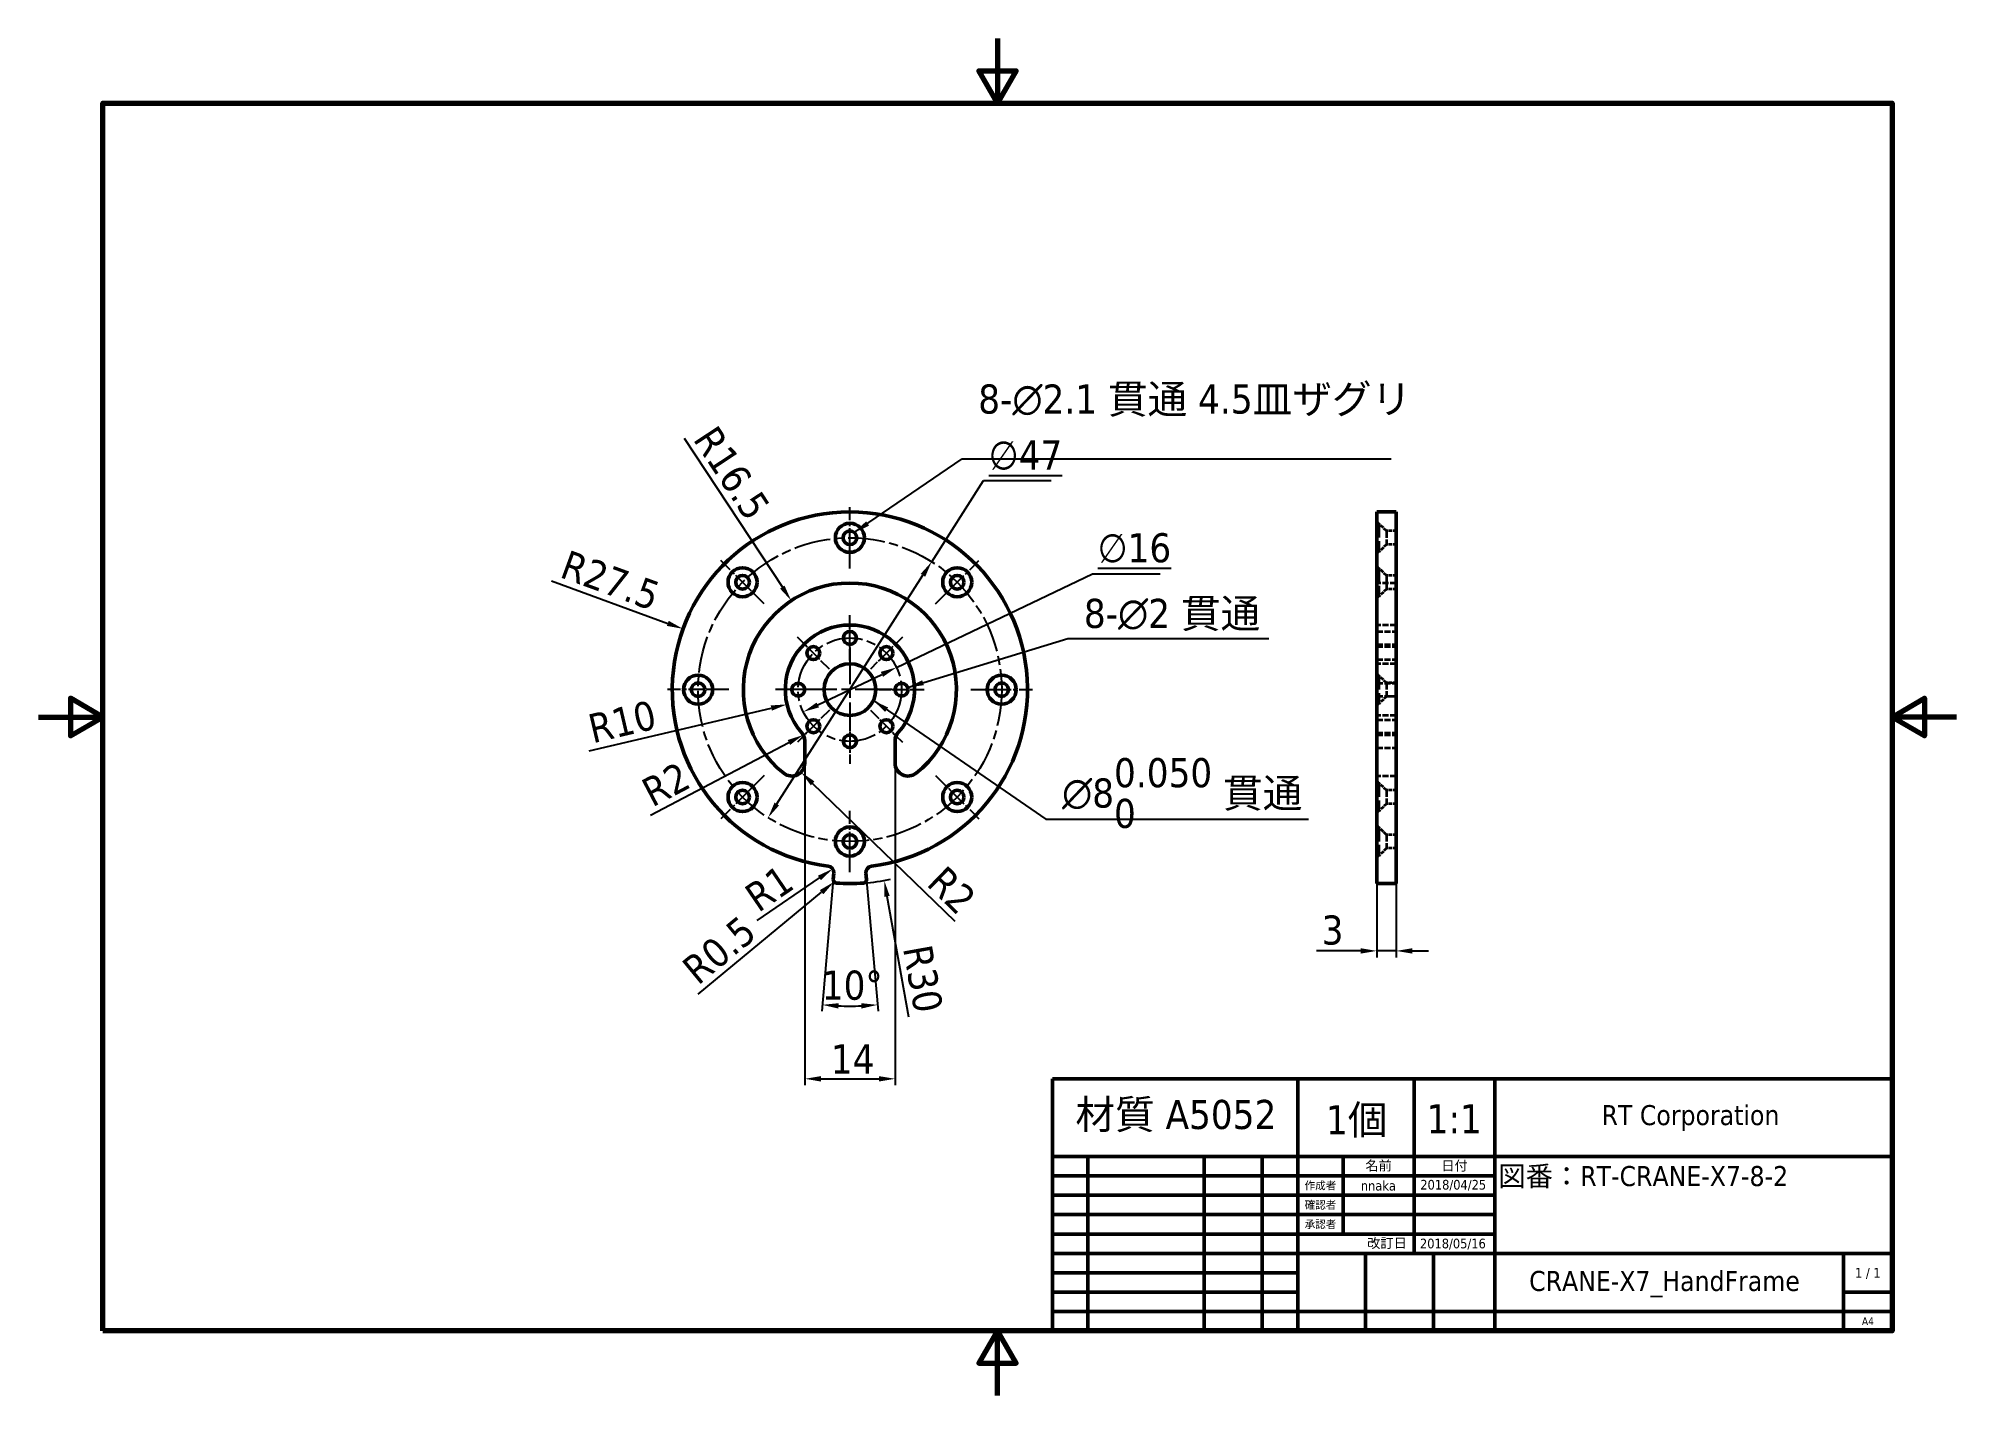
# Model space of a CAD drawing. Header units: millimetres. Extents: x 0 to 297, y 0 to 210.
import ezdxf
from ezdxf.enums import TextEntityAlignment as Align

# ---------------------------------------------------------------- set-up
doc = ezdxf.new("R2010")
doc.units = ezdxf.units.MM
doc.linetypes.add('CHAIN', pattern=[0.3543, 0.2362, -0.0295, 0.0591, -0.0295])
doc.linetypes.add('DASHED', pattern=[0.2067, 0.1654, -0.0413])
for name, color, linetype, lineweight in [('Border (ISO)', 7, 'Continuous', 70), ('Center Mark (ISO)', 7, 'Continuous', 25), ('Centerline (ISO)', 7, 'Continuous', 25), ('Dimension (ISO)', 7, 'Continuous', 25), ('Hidden (ISO)', 7, 'DASHED', 35), ('Symbol (ISO)', 7, 'Continuous', 25), ('Title (ISO)', 7, 'Continuous', 50), ('Visible (ISO)', 7, 'Continuous', 50)]:
    doc.layers.add(name, color=color, linetype=linetype, lineweight=lineweight)
doc.styles.add('Note Text (JIS)', font='tahoma.ttf')
doc.styles.add('文字スタイル17', font='tahoma.ttf')
doc.styles.add('文字スタイル18', font='tahoma.ttf')
doc.styles.add('文字スタイル19', font='tahoma.ttf')
doc.styles.add('文字スタイル23', font='tahoma.ttf')
doc.dimstyles.new('Default (JIS)', dxfattribs={"dimtxt": 4.5, "dimasz": 2.5, "dimexe": 1, "dimexo": 0, "dimgap": 0.8, "dimtad": 1, "dimrnd": 1e-08, "dimdsep": 46, "dimtxsty": 'Note Text (JIS)', "dimcen": 0.09, "dimdle": 10, "dimclrd": 256, "dimclre": 256, "dimclrt": 256, "dimadec": 0, "dimazin": 2, "dimtfac": 0.777778, "dimtmove": 0, "dimatfit": 3, "dimfxl": 1, "dimtolj": 1, "dimtzin": 0, "dimlwd": -1, "dimlwe": -1, "dimarcsym": 0})
doc.dimstyles.new('Default (JIS)$7', dxfattribs={"dimtxt": 4.5, "dimasz": 2.5, "dimexe": 1, "dimexo": 0, "dimgap": 0.8, "dimtad": 1, "dimrnd": 1e-08, "dimdsep": 46, "dimtxsty": 'Note Text (JIS)', "dimcen": 0.09, "dimdle": 10, "dimclrd": 256, "dimclre": 256, "dimclrt": 256, "dimadec": 0, "dimazin": 2, "dimtfac": 0.777778, "dimtmove": 0, "dimatfit": 3, "dimfxl": 1, "dimtolj": 1, "dimtzin": 0, "dimlwd": -1, "dimlwe": -1, "dimarcsym": 0})

# ---------------------------------------------------------------- blocks, each defined once
blk = doc.blocks.new('図面枠 既定の図面枠')
at = {"layer": 'Border (ISO)', "flags": 128}
for points in [[(148.5, 210), (148.5, 200), (145.61, 205), (151.39, 205), (148.5, 200)], [(10, 10), (10, 200), (287, 200), (287, 10), (10, 10)], [(0, 105), (10, 105), (5, 107.89), (5, 102.11), (10, 105)], [(297, 105), (287, 105), (292, 107.89), (292, 102.11), (287, 105)], [(148.5, 0), (148.5, 10), (145.61, 5), (151.39, 5), (148.5, 10)]]:
    blk.add_lwpolyline(points, dxfattribs=at)
blk = doc.blocks.new('表題欄 JIS')
at = {"layer": 'Title (ISO)'}
for p, q in [((230, 139), (100, 139)), ((100, 139), (100, 100)), ((138, 100), (138, 139)), ((156, 127), (156, 139)), ((168.5, 100), (168.5, 139)), ((230, 100), (230, 139)), ((100, 127), (230, 127)), ((105.5, 100), (105.5, 127)), ((123.5, 100), (123.5, 127)), ((132.5, 100), (132.5, 127)), ((145, 115), (145, 127)), ((156, 112), (156, 127)), ((100, 124), (168.5, 124)), ((100, 121), (168.5, 121)), ((168.5, 118), (100, 118)), ((100, 115), (168.5, 115)), ((138, 112), (100, 112)), ((168.5, 112), (138, 112)), ((148.5, 100), (148.5, 112)), ((159, 100), (159, 112)), ((168.5, 112), (230, 112)), ((222.5, 100), (222.5, 112)), ((138, 109), (100, 109)), ((138, 106), (100, 106)), ((222.5, 106), (230, 106)), ((230, 103), (100, 103)), ((100, 100), (230, 100))]:
    blk.add_line(p, q, dxfattribs=at)
for s, height, style, p in [('作成者', 1.2, '文字スタイル23', (141.5, 122.5)), ('確認者', 1.2, '文字スタイル23', (141.5, 119.5)), ('承認者', 1.2, '文字スタイル23', (141.5, 116.5)), ('1 / 1', 1.5, '文字スタイル18', (226.25, 109))]:
    blk.add_text(s, height=height, dxfattribs=dict(at, style=style)).set_placement(p, align=Align.MIDDLE_CENTER)
at = {"layer": 'Title (ISO)', "char_height": 1.5, "attachment_point": 5, "style": 'Note Text (JIS)'}
for s, insert, width in [('\\fTahoma|b0|i0;\\H1.5000;名前', (150.5, 125.5), 10.8457), ('\\fTahoma|b0|i0;\\H1.5000;日付', (162.25, 125.5), 12.2497)]:
    blk.add_mtext(s, dxfattribs=dict(at, insert=insert, width=width))
at = {"layer": 'Title (ISO)'}
for tag, p, height, style in [('会社_001', (185.02, 131.85), 3.1, '文字スタイル17'), ('タイトル_001', (169.04, 122.42), 3.1, '文字スタイル17'), ('作成者_001', (147.75, 121.73), 1.5, '文字スタイル18'), ('作成日_001', (156.96, 121.88), 1.5, '文字スタイル18'), ('部品番号_001', (173.81, 106.19), 3.1, '文字スタイル17'), ('シート_サイズ_001', (225.33, 100.9), 1.2, '文字スタイル19')]:
    blk.add_attdef(tag, p, '', height=height, dxfattribs=dict(at, style=style))
at = {"layer": 'Title (ISO)', "style": '文字スタイル18'}
for tag, p in [('確認者', (150.5, 119.5)), ('確認日', (162.25, 119.5)), ('エンジニアリング承認者', (150.5, 116.5)), ('エンジニアリング_承認日', (162.25, 116.5))]:
    blk.add_attdef(tag, text='', height=1.5, dxfattribs=at).set_placement(p, align=Align.MIDDLE_CENTER)
blk = doc.blocks.new('*D5')
at = {"layer": 'Defpoints', "color": 0, "transparency": 16777216}
for p in [(207.22, 81.94), (210.22, 81.94), (210.22, 68.81)]:
    blk.add_point(p, dxfattribs=at)
at = {"layer": 'Dimension (ISO)', "transparency": 16777216}
for p, q in [((207.22, 81.94), (207.22, 67.81)), ((210.22, 81.94), (210.22, 67.81)), ((204.72, 68.81), (197.88, 68.81)), ((210.22, 68.81), (207.22, 68.81)), ((212.72, 68.81), (215.22, 68.81))]:
    blk.add_line(p, q, dxfattribs=at)
for points in [[(204.72, 69.22), (204.72, 68.39), (207.22, 68.81)], [(212.72, 69.22), (212.72, 68.39), (210.22, 68.81)]]:
    blk.add_solid(points, dxfattribs=at)
at = {"layer": 'Dimension (ISO)', "transparency": 16777216, "insert": (198.68, 74.29), "char_height": 4.5, "attachment_point": 1, "style": 'Note Text (JIS)'}
blk.add_mtext('\\A1;3', dxfattribs=at)
blk = doc.blocks.new('*D6')
at = {"layer": 'Defpoints', "color": 0, "transparency": 16777216}
for p in [(99.8, 118.64), (125.65, 109.23)]:
    blk.add_point(p, dxfattribs=at)
at = {"layer": 'Dimension (ISO)', "transparency": 16777216}
blk.add_line((79.44, 126.05), (97.46, 119.49), dxfattribs=at)
blk.add_solid([(97.6, 119.88), (97.31, 119.1), (99.8, 118.64)], dxfattribs=at)
at = {"layer": 'Dimension (ISO)', "transparency": 16777216, "insert": (82.07, 130.93), "char_height": 4.5, "attachment_point": 1, "rotation": 340.0012, "style": 'Note Text (JIS)'}
blk.add_mtext('\\A1;R27.5', dxfattribs=at)
blk = doc.blocks.new('*D7')
at = {"layer": 'Defpoints', "color": 0, "transparency": 16777216}
for p in [(116.56, 123.01), (125.65, 109.23)]:
    blk.add_point(p, dxfattribs=at)
at = {"layer": 'Dimension (ISO)', "transparency": 16777216}
blk.add_line((100, 148.12), (115.19, 125.09), dxfattribs=at)
blk.add_solid([(115.53, 125.32), (114.84, 124.86), (116.56, 123.01)], dxfattribs=at)
at = {"layer": 'Dimension (ISO)', "transparency": 16777216, "insert": (105.01, 150.47), "char_height": 4.5, "attachment_point": 1, "rotation": 303.4027, "style": 'Note Text (JIS)'}
blk.add_mtext('\\A1;R16.5', dxfattribs=at)
blk = doc.blocks.new('*D8')
at = {"layer": 'Defpoints', "color": 0, "transparency": 16777216}
for p in [(138.31, 129.03), (112.99, 89.43)]:
    blk.add_point(p, dxfattribs=at)
at = {"layer": 'Dimension (ISO)', "transparency": 16777216}
for p, q in [((138.31, 129.03), (146.34, 141.59)), ((146.34, 141.59), (156.81, 141.59)), ((114.33, 91.54), (136.96, 126.92))]:
    blk.add_line(p, q, dxfattribs=at)
for points in [[(136.61, 127.15), (137.31, 126.7), (138.31, 129.03)], [(113.98, 91.76), (114.68, 91.32), (112.99, 89.43)]]:
    blk.add_solid(points, dxfattribs=at)
at = {"layer": 'Dimension (ISO)', "transparency": 16777216, "insert": (147.14, 147.79), "char_height": 4.5, "attachment_point": 1, "style": 'Note Text (JIS)'}
blk.add_mtext('\\A1;\\L∅47\\l', dxfattribs=at)
blk = doc.blocks.new('*D9')
at = {"layer": 'Defpoints', "color": 0, "transparency": 16777216}
for p in [(132.87, 112.68), (118.43, 105.79)]:
    blk.add_point(p, dxfattribs=at)
at = {"layer": 'Dimension (ISO)', "transparency": 16777216}
for p, q in [((132.87, 112.68), (163.21, 127.15)), ((163.21, 127.15), (173.71, 127.15)), ((120.68, 106.86), (130.61, 111.6))]:
    blk.add_line(p, q, dxfattribs=at)
for points in [[(130.43, 111.98), (130.79, 111.22), (132.87, 112.68)], [(120.5, 107.24), (120.86, 106.49), (118.43, 105.79)]]:
    blk.add_solid(points, dxfattribs=at)
at = {"layer": 'Dimension (ISO)', "transparency": 16777216, "insert": (164.01, 133.44), "char_height": 4.5, "attachment_point": 1, "style": 'Note Text (JIS)'}
blk.add_mtext('\\A1;\\L∅16\\l', dxfattribs=at)
blk = doc.blocks.new('*D10')
at = {"layer": 'Defpoints', "color": 0, "transparency": 16777216}
for p in [(125.65, 109.23), (128.13, 80.86), (123.08, 79.85), (124.22, 60.29)]:
    blk.add_point(p, dxfattribs=at)
at = {"layer": 'Dimension (ISO)', "transparency": 16777216}
for p, q in [((128.13, 80.86), (130, 59.46)), ((123.08, 79.85), (121.29, 59.46))]:
    blk.add_line(p, q, dxfattribs=at)
blk.add_arc((125.65, 109.23), 48.96, 267.926, 272.074, dxfattribs=at)
for points in [[(123.85, 59.89), (123.9, 60.72), (121.38, 60.46)], [(127.39, 60.72), (127.44, 59.89), (129.91, 60.46)]]:
    blk.add_solid(points, dxfattribs=at)
at = {"layer": 'Dimension (ISO)', "transparency": 16777216, "insert": (121.3, 65.76), "char_height": 4.5, "attachment_point": 1, "style": 'Note Text (JIS)'}
blk.add_mtext('\\A1;10°', dxfattribs=at)
blk = doc.blocks.new('*D11')
at = {"layer": 'Defpoints', "color": 0, "transparency": 16777216}
for p in [(122.17, 80.95), (122.99, 81.51)]:
    blk.add_point(p, dxfattribs=at)
at = {"layer": 'Dimension (ISO)', "transparency": 16777216}
blk.add_line((111.28, 73.52), (120.93, 80.1), dxfattribs=at)
blk.add_solid([(120.69, 80.44), (121.16, 79.76), (122.99, 81.51)], dxfattribs=at)
at = {"layer": 'Dimension (ISO)', "transparency": 16777216, "insert": (108.94, 78.36), "char_height": 4.5, "attachment_point": 1, "rotation": 34.2984, "style": 'Note Text (JIS)'}
blk.add_mtext('\\A1;R1', dxfattribs=at)
blk = doc.blocks.new('*D12')
at = {"layer": 'Defpoints', "color": 0, "transparency": 16777216}
for p in [(123.19, 79.49), (123.57, 79.81)]:
    blk.add_point(p, dxfattribs=at)
at = {"layer": 'Dimension (ISO)', "transparency": 16777216}
blk.add_line((102.15, 62.1), (121.26, 77.89), dxfattribs=at)
blk.add_solid([(121, 78.22), (121.53, 77.57), (123.19, 79.49)], dxfattribs=at)
at = {"layer": 'Dimension (ISO)', "transparency": 16777216, "insert": (99.27, 66.84), "char_height": 4.5, "attachment_point": 1, "rotation": 39.5662, "style": 'Note Text (JIS)'}
blk.add_mtext('\\A1;R0.5', dxfattribs=at)
blk = doc.blocks.new('*D13')
at = {"layer": 'Defpoints', "color": 0, "transparency": 16777216}
for p in [(125.65, 109.23), (130.96, 79.71)]:
    blk.add_point(p, dxfattribs=at)
at = {"layer": 'Dimension (ISO)', "transparency": 16777216}
blk.add_line((134.77, 58.55), (131.4, 77.25), dxfattribs=at)
blk.add_arc((125.65, 109.23), 30, 274.0288, 282.1135, dxfattribs=at)
blk.add_solid([(131.81, 77.32), (130.99, 77.17), (130.96, 79.71)], dxfattribs=at)
at = {"layer": 'Dimension (ISO)', "transparency": 16777216, "insert": (138.28, 70.04), "char_height": 4.5, "attachment_point": 1, "rotation": 280.2037, "style": 'Note Text (JIS)'}
blk.add_mtext('\\A1;R30', dxfattribs=at)
blk = doc.blocks.new('*D14')
at = {"layer": 'Defpoints', "color": 0, "transparency": 16777216}
for p in [(118.65, 97.86), (132.65, 97.86), (132.65, 49.02)]:
    blk.add_point(p, dxfattribs=at)
at = {"layer": 'Dimension (ISO)', "transparency": 16777216}
for p, q in [((118.65, 97.86), (118.65, 48.02)), ((132.65, 97.86), (132.65, 48.02)), ((121.15, 49.02), (130.15, 49.02))]:
    blk.add_line(p, q, dxfattribs=at)
for points in [[(121.15, 49.43), (121.15, 48.6), (118.65, 49.02)], [(130.15, 49.43), (130.15, 48.6), (132.65, 49.02)]]:
    blk.add_solid(points, dxfattribs=at)
at = {"layer": 'Dimension (ISO)', "transparency": 16777216, "insert": (122.69, 54.33), "char_height": 4.5, "attachment_point": 1, "style": 'Note Text (JIS)'}
blk.add_mtext('\\A1;14', dxfattribs=at)
blk = doc.blocks.new('*D15')
at = {"layer": 'Defpoints', "color": 0, "transparency": 16777216}
for p in [(116.65, 97.86), (118.08, 96.47)]:
    blk.add_point(p, dxfattribs=at)
at = {"layer": 'Dimension (ISO)', "transparency": 16777216}
blk.add_line((141.95, 73.34), (119.88, 94.73), dxfattribs=at)
blk.add_solid([(120.17, 95.03), (119.59, 94.43), (118.08, 96.47)], dxfattribs=at)
at = {"layer": 'Dimension (ISO)', "transparency": 16777216, "insert": (140.47, 82.29), "char_height": 4.5, "attachment_point": 1, "rotation": 315.8914, "style": 'Note Text (JIS)'}
blk.add_mtext('\\A1;R2', dxfattribs=at)
blk = doc.blocks.new('*D16')
at = {"layer": 'Defpoints', "color": 0, "transparency": 16777216}
for p in [(116.65, 101.29), (118.42, 102.22)]:
    blk.add_point(p, dxfattribs=at)
at = {"layer": 'Dimension (ISO)', "transparency": 16777216}
blk.add_line((94.76, 89.81), (116.2, 101.06), dxfattribs=at)
blk.add_solid([(116.01, 101.43), (116.4, 100.69), (118.42, 102.22)], dxfattribs=at)
at = {"layer": 'Dimension (ISO)', "transparency": 16777216, "insert": (92.96, 94.96), "char_height": 4.5, "attachment_point": 1, "rotation": 27.6936, "style": 'Note Text (JIS)'}
blk.add_mtext('\\A1;R2', dxfattribs=at)
blk = doc.blocks.new('*D17')
at = {"layer": 'Defpoints', "color": 0, "transparency": 16777216}
for p in [(115.91, 106.95), (125.65, 109.23)]:
    blk.add_point(p, dxfattribs=at)
at = {"layer": 'Dimension (ISO)', "transparency": 16777216}
blk.add_line((85.26, 99.77), (113.48, 106.38), dxfattribs=at)
blk.add_solid([(113.38, 106.79), (113.57, 105.98), (115.91, 106.95)], dxfattribs=at)
at = {"layer": 'Dimension (ISO)', "transparency": 16777216, "insert": (84.79, 105.29), "char_height": 4.5, "attachment_point": 1, "rotation": 13.1819, "style": 'Note Text (JIS)'}
blk.add_mtext('\\A1;R10', dxfattribs=at)

msp = doc.modelspace()

# ---------------------------------------------------------------- linework, layer by layer
at = {"layer": 'Center Mark (ISO)', "linetype": 'CHAIN', "ltscale": 10.556371}
for p, q in [((125.6461, 127.9822), (125.6461, 137.4822)), ((112.3879, 122.4905), (105.6704, 129.208)), ((138.9044, 122.4905), (145.6219, 129.208)), ((106.8961, 109.2322), (97.3961, 109.2322)), ((144.3961, 109.2322), (153.8961, 109.2322)), ((112.3879, 95.974), (105.6704, 89.2565)), ((138.9044, 95.974), (145.6219, 89.2565)), ((125.6461, 80.9822), (125.6461, 90.4822))]:
    msp.add_line(p, q, dxfattribs=at)
at = {"layer": 'Center Mark (ISO)', "linetype": 'CHAIN', "ltscale": 7.778352}
for p, q in [((125.6461, 113.7322), (125.6461, 120.7322)), ((122.4641, 112.4142), (117.5144, 117.364)), ((133.7779, 117.364), (128.8281, 112.4142)), ((121.1461, 109.2322), (114.1461, 109.2322)), ((130.1461, 109.2322), (137.1461, 109.2322)), ((122.4641, 106.0503), (117.5144, 101.1005)), ((125.6461, 104.7322), (125.6461, 97.7322)), ((128.8281, 106.0503), (133.7779, 101.1005))]:
    msp.add_line(p, q, dxfattribs=at)
at = {"layer": 'Center Mark (ISO)', "linetype": 'CHAIN', "ltscale": 23.990969}
for p, q in [((125.6461, 115.7322), (125.6461, 102.7322)), ((125.6461, 115.7322), (125.6461, 102.7322)), ((132.1461, 109.2322), (119.1461, 109.2322)), ((132.1461, 109.2322), (119.1461, 109.2322))]:
    msp.add_line(p, q, dxfattribs=at)
at = {"layer": 'Centerline (ISO)', "linetype": 'CHAIN', "ltscale": 23.990969}
for radius in [23.5, 8]:
    msp.add_circle((125.6461, 109.2322), radius, dxfattribs=at)
at = {"layer": 'Hidden (ISO)', "ltscale": 0.571309}
for p, q in [((207.5174, 134.9822), (207.2174, 134.9822)), ((207.5174, 130.4822), (207.2174, 130.4822)), ((207.5174, 128.0993), (207.2174, 128.0993)), ((207.5174, 123.5993), (207.2174, 123.5993)), ((207.5174, 111.4822), (207.2174, 111.4822)), ((207.5174, 106.9822), (207.2174, 106.9822)), ((207.5174, 94.8652), (207.2174, 94.8652)), ((207.5174, 90.3652), (207.2174, 90.3652)), ((207.5174, 87.9822), (207.2174, 87.9822)), ((207.5174, 83.4822), (207.2174, 83.4822))]:
    msp.add_line(p, q, dxfattribs=at)
at = {"layer": 'Hidden (ISO)', "ltscale": 13.463407}
for p, q in [((207.5174, 134.9822), (207.5174, 130.4822)), ((207.5174, 128.0993), (207.5174, 123.5993)), ((207.5174, 111.4822), (207.5174, 106.9822)), ((207.5174, 94.8652), (207.5174, 90.3652)), ((207.5174, 87.9822), (207.5174, 83.4822))]:
    msp.add_line(p, q, dxfattribs=at)
at = {"layer": 'Hidden (ISO)', "ltscale": 3.232277}
for p, q in [((208.7174, 133.7822), (207.5174, 134.9822)), ((208.7174, 131.6822), (207.5174, 130.4822)), ((208.7174, 126.8993), (207.5174, 128.0993)), ((208.7174, 124.7993), (207.5174, 123.5993)), ((208.7174, 110.2822), (207.5174, 111.4822)), ((208.7174, 108.1822), (207.5174, 106.9822)), ((208.7174, 93.6652), (207.5174, 94.8652)), ((208.7174, 91.5652), (207.5174, 90.3652)), ((208.7174, 86.7822), (207.5174, 87.9822)), ((208.7174, 84.6822), (207.5174, 83.4822))]:
    msp.add_line(p, q, dxfattribs=at)
at = {"layer": 'Hidden (ISO)', "ltscale": 6.28287}
for p, q in [((208.7174, 133.7822), (208.7174, 131.6822)), ((208.7174, 126.8993), (208.7174, 124.7993)), ((208.7174, 110.2822), (208.7174, 108.1822)), ((208.7174, 93.6652), (208.7174, 91.5652)), ((208.7174, 86.7822), (208.7174, 84.6822))]:
    msp.add_line(p, q, dxfattribs=at)
at = {"layer": 'Hidden (ISO)', "ltscale": 2.856945}
for p, q in [((210.2174, 133.7822), (208.7174, 133.7822)), ((210.2174, 131.6822), (208.7174, 131.6822)), ((210.2174, 126.8993), (208.7174, 126.8993)), ((210.2174, 124.7993), (208.7174, 124.7993)), ((210.2174, 110.2822), (208.7174, 110.2822)), ((210.2174, 108.1822), (208.7174, 108.1822)), ((210.2174, 93.6652), (208.7174, 93.6652)), ((210.2174, 91.5652), (208.7174, 91.5652)), ((210.2174, 86.7822), (208.7174, 86.7822)), ((210.2174, 84.6822), (208.7174, 84.6822))]:
    msp.add_line(p, q, dxfattribs=at)
at = {"layer": 'Hidden (ISO)', "ltscale": 5.71399}
for p, q in [((210.2174, 125.7322), (207.2174, 125.7322)), ((210.2174, 119.2322), (207.2174, 119.2322)), ((207.2174, 118.2322), (210.2174, 118.2322)), ((207.2174, 116.2322), (210.2174, 116.2322)), ((207.2174, 115.8891), (210.2174, 115.8891)), ((207.2174, 113.8891), (210.2174, 113.8891)), ((210.2174, 113.2322), (207.2174, 113.2322)), ((207.2174, 110.2322), (210.2174, 110.2322)), ((207.2174, 108.2322), (210.2174, 108.2322)), ((210.2174, 105.2322), (207.2174, 105.2322)), ((207.2174, 104.5754), (210.2174, 104.5754)), ((207.2174, 102.5754), (210.2174, 102.5754)), ((207.2174, 102.2322), (210.2174, 102.2322)), ((207.2174, 100.2322), (210.2174, 100.2322)), ((210.2174, 95.8634), (207.2174, 95.8634))]:
    msp.add_line(p, q, dxfattribs=at)
at = {"layer": 'Visible (ISO)'}
for p, q in [((207.2174, 136.7322), (207.2174, 81.9379)), ((207.2174, 136.7322), (210.2174, 136.7322)), ((210.2174, 136.7322), (210.2174, 81.9379)), ((118.6461, 97.8634), (118.6461, 101.295)), ((132.6461, 101.295), (132.6461, 97.8634)), ((123.0754, 79.8487), (123.1637, 80.8582)), ((128.1285, 80.8582), (128.2169, 79.8487)), ((207.2174, 81.9379), (207.2174, 80.8582)), ((207.2174, 80.8582), (207.2174, 79.8487)), ((210.2174, 80.8582), (210.2174, 81.9379)), ((210.2174, 80.8582), (210.2174, 79.8487)), ((207.2174, 79.3064), (207.2174, 79.8487)), ((207.2174, 79.2322), (207.2174, 79.3064)), ((210.2174, 79.2322), (207.2174, 79.2322)), ((210.2174, 79.8487), (210.2174, 79.3064)), ((210.2174, 79.2322), (210.2174, 79.3064))]:
    msp.add_line(p, q, dxfattribs=at)
for centre, radius in [((125.6461, 132.7322), 2.25), ((125.6461, 132.7322), 1.05), ((109.0291, 125.8493), 2.25), ((142.2631, 125.8493), 2.25), ((109.0291, 125.8493), 1.05), ((142.2631, 125.8493), 1.05), ((119.9893, 114.8891), 1), ((125.6461, 117.2322), 1), ((131.303, 114.8891), 1), ((125.6461, 109.2322), 4), ((102.1461, 109.2322), 2.25), ((102.1461, 109.2322), 1.05), ((117.6461, 109.2322), 1), ((133.6461, 109.2322), 1), ((149.1461, 109.2322), 2.25), ((149.1461, 109.2322), 1.05), ((119.9893, 103.5754), 1), ((131.303, 103.5754), 1), ((125.6461, 101.2322), 1), ((109.0291, 92.6152), 2.25), ((109.0291, 92.6152), 1.05), ((142.2631, 92.6152), 2.25), ((142.2631, 92.6152), 1.05), ((125.6461, 85.7322), 2.25), ((125.6461, 85.7322), 1.05)]:
    msp.add_circle(centre, radius, dxfattribs=at)
for centre, radius, start, end in [((125.6461, 109.2322), 27.5, 277.010791, 262.989209), ((125.6461, 109.2322), 16.5, 308.366514, 231.633486), ((125.6461, 109.2322), 10, 318.590378, 221.409622), ((116.6461, 101.295), 2, 0, 41.409622), ((134.6461, 101.295), 2, 138.590378, 180), ((116.6461, 97.8634), 2, 231.633486, 0), ((134.6461, 97.8634), 2, 180, 308.366514), ((122.1675, 80.9453), 1, 355, 82.989209), ((129.1247, 80.9453), 1, 97.010791, 185), ((123.5735, 79.8051), 0.5, 175, 265.971161), ((125.6461, 109.2322), 30, 265.971161, 274.028839), ((127.7188, 79.8051), 0.5, 274.028839, 5)]:
    msp.add_arc(centre, radius, start, end, dxfattribs=at)

# ---------------------------------------------------------------- block references
msp.add_blockref('図面枠 既定の図面枠', (0, 0))
msp.add_blockref('表題欄 JIS', (57, -90)).add_auto_attribs({'部品番号_001': 'CRANE-X7_HandFrame', 'タイトル_001': '図番：RT-CRANE-X7-8-2', '会社_001': 'RT Corporation', '作成日_001': '2018/04/25', '作成者_001': 'nnaka', 'シート_サイズ_001': 'A4'})

# ---------------------------------------------------------------- texts
at = {"layer": 'Symbol (ISO)', "char_height": 4.5, "attachment_point": 1, "line_spacing_factor": 0.7875, "style": 'Note Text (JIS)'}
for s, insert, width in [('{8-\\fAIGDT|b0|i0;\\H4.5000;n\\fTahoma|b0|i0;\\H4.5000;2.1 貫通 4.5皿ザグリ}', (145.5127, 156.4497), 64.528281), ('{8-\\fAIGDT|b0|i0;\\H4.5000;n\\fTahoma|b0|i0;\\H4.5000;2 貫通}', (161.8749, 123.284), 28.63604), ('{\\A1;\\fTahoma|b0|i0;\\H4.5000;\\fAIGDT|b0|i0;\\H4.5000;n\\fTahoma|b0|i0;\\H4.5000;8\\S0.050^ 0; 貫通}', (158.5002, 98.6392), 39.613653)]:
    msp.add_mtext(s, dxfattribs=dict(at, insert=insert, width=width))
at = {"layer": 'Symbol (ISO)', "attachment_point": 1, "style": 'Note Text (JIS)'}
for s, insert, char_height, width in [('{\\fTahoma|b0|i0;材質 A5052}', (160.5618, 45.7575), 4.5, 31.529171), ('{\\fTahoma|b0|i0;1個}', (199.3594, 44.9319), 4.5, 9.565235), ('{\\fTahoma|b0|i0;1:1}', (214.9477, 45.0863), 4.5, 8.941653), ('{\\fTahoma|b0|i0;\\H1.5000;改訂日}', (205.7298, 24.3529), 1.5, 6.188412), ('{\\fTahoma|b0|i0;\\H1.5000;2018/05/16}', (213.9059, 24.2854), 1.5, 10.582659)]:
    msp.add_mtext(s, dxfattribs=dict(at, insert=insert, char_height=char_height, width=width))

# ---------------------------------------------------------------- dimensions: what is measured, and where the dimension line sits
at = {"layer": 'Dimension (ISO)'}
for center, mpoint, picture, middle in [((125.6461, 109.2322), (116.5626, 123.0068), '*D7', (104.5887, 141.1643)), ((125.6461, 109.2322), (115.9096, 106.9518), '*D17', (90.852, 101.083)), ((125.6461, 109.2322), (130.9606, 79.7067), '*D13', (133.7516, 64.2004)), ((116.6461, 101.295), (118.417, 102.2245), '*D16', (98.3434, 91.6884)), ((116.6461, 97.8634), (118.0822, 96.4714), '*D15', (139.0427, 76.1531)), ((122.1675, 80.9453), (122.9936, 81.5088), '*D11', (114.5229, 75.7308)), ((123.5735, 79.8051), (123.1881, 79.4867), '*D12', (107.2739, 66.3371))]:
    dim = msp.add_radius_dim(center=center, mpoint=mpoint, dimstyle='Default (JIS)', override={"dimgap": 0.8, "dimdec": 2, "dimlfac": 1, "dimcen": 0, "dimtol": 0, "dimlim": 0, "dimtp": 0, "dimtm": 0, "dimtdec": 2, "dimtofl": 0}, dxfattribs=at)
    dim.commit()
    dim.dimension.update_dxf_attribs({"geometry": picture, "text_midpoint": middle, "dimtype": 164})
for p1, p2, picture, middle in [((112.9868, 89.4335), (138.3054, 129.031), '*D8', (151.9747, 141.5895)), ((118.4255, 105.7881), (132.8668, 112.6764), '*D9', (168.8627, 127.151))]:
    dim = msp.add_diameter_dim_2p(p1=p1, p2=p2, text='\\L<>\\l', dimstyle='Default (JIS)', override={"dimgap": 0.8, "dimtih": 1, "dimtoh": 1, "dimdec": 2, "dimlfac": 1, "dimtol": 0, "dimlim": 0, "dimtp": 0, "dimtm": 0, "dimtdec": 2, "dimatfit": 2}, dxfattribs=at)
    dim.commit()
    dim.dimension.update_dxf_attribs({"geometry": picture, "text_midpoint": middle, "dimtype": 163})
dim = msp.add_radius_dim(center=(125.6461, 109.2322), mpoint=(99.8044, 118.6373), dimstyle='Default (JIS)', override={"dimgap": 0.8, "dimdec": 2, "dimlfac": 1, "dimcen": 0, "dimtol": 0, "dimlim": 0, "dimtp": 0, "dimtm": 0, "dimtdec": 2, "dimtofl": 0}, dxfattribs=at)
dim.commit()
dim.dimension.update_dxf_attribs({"geometry": '*D6', "text_midpoint": (88.3479, 126.1522)})
dim = msp.add_angular_dim_3p(base=(124.2222, 60.2934), center=(125.6461, 109.2322), p1=(123.0754, 79.8487), p2=(128.1285, 80.8582), dimstyle='Default (JIS)', override={"dimgap": 0.8, "dimadec": 0, "dimtol": 0, "dimlim": 0, "dimtp": 0, "dimtm": 0, "dimtdec": 0}, dxfattribs=at)
dim.commit()
dim.dimension.update_dxf_attribs({"geometry": '*D10', "text_midpoint": (125.6461, 60.2727), "dimtype": 165})
for base, p1, p2, override, picture, middle in [((132.6461, 49.0175), (118.6461, 97.8634), (132.6461, 97.8634), {"dimgap": 0.8, "dimdec": 2, "dimtol": 0, "dimlim": 0, "dimtp": 0, "dimtm": 0, "dimtdec": 2, "dimtofl": 0, "dimatfit": 1}, '*D14', (125.6461, 49.0175)), ((210.2174, 68.8059), (207.2174, 81.9379), (210.2174, 81.9379), {"dimgap": 0.8, "dimdec": 2, "dimtol": 0, "dimlim": 0, "dimtp": 0, "dimtm": 0, "dimtdec": 2, "dimtofl": 1, "dimatfit": 1}, '*D5', (200.0499, 68.8059))]:
    dim = msp.add_linear_dim(base=base, p1=p1, p2=p2, dimstyle='Default (JIS)', override=override, dxfattribs=at)
    dim.commit()
    dim.dimension.update_dxf_attribs({"geometry": picture, "text_midpoint": middle, "dimtype": 160})

# ---------------------------------------------------------------- leaders
at = {"layer": 'Symbol (ISO)', "annotation_type": 0, "has_hookline": 1, "hookline_direction": 0}
for points, text_width in [([(126.3309, 133.5283), (143.0127, 144.9681), (145.5127, 144.9681)], 63.9169), ([(134.5843, 109.5783), (159.3749, 117.1572), (161.8749, 117.1572)], 28.6581), ([(129.2758, 107.5514), (156.0002, 89.2052), (158.5002, 89.2052)], 38.1303)]:
    msp.add_leader(points, dimstyle='Default (JIS)$7', override={"dimgap": 0, "dimtad": 1}, dxfattribs=dict(at, text_width=text_width))

doc.saveas('drawing.dxf')
